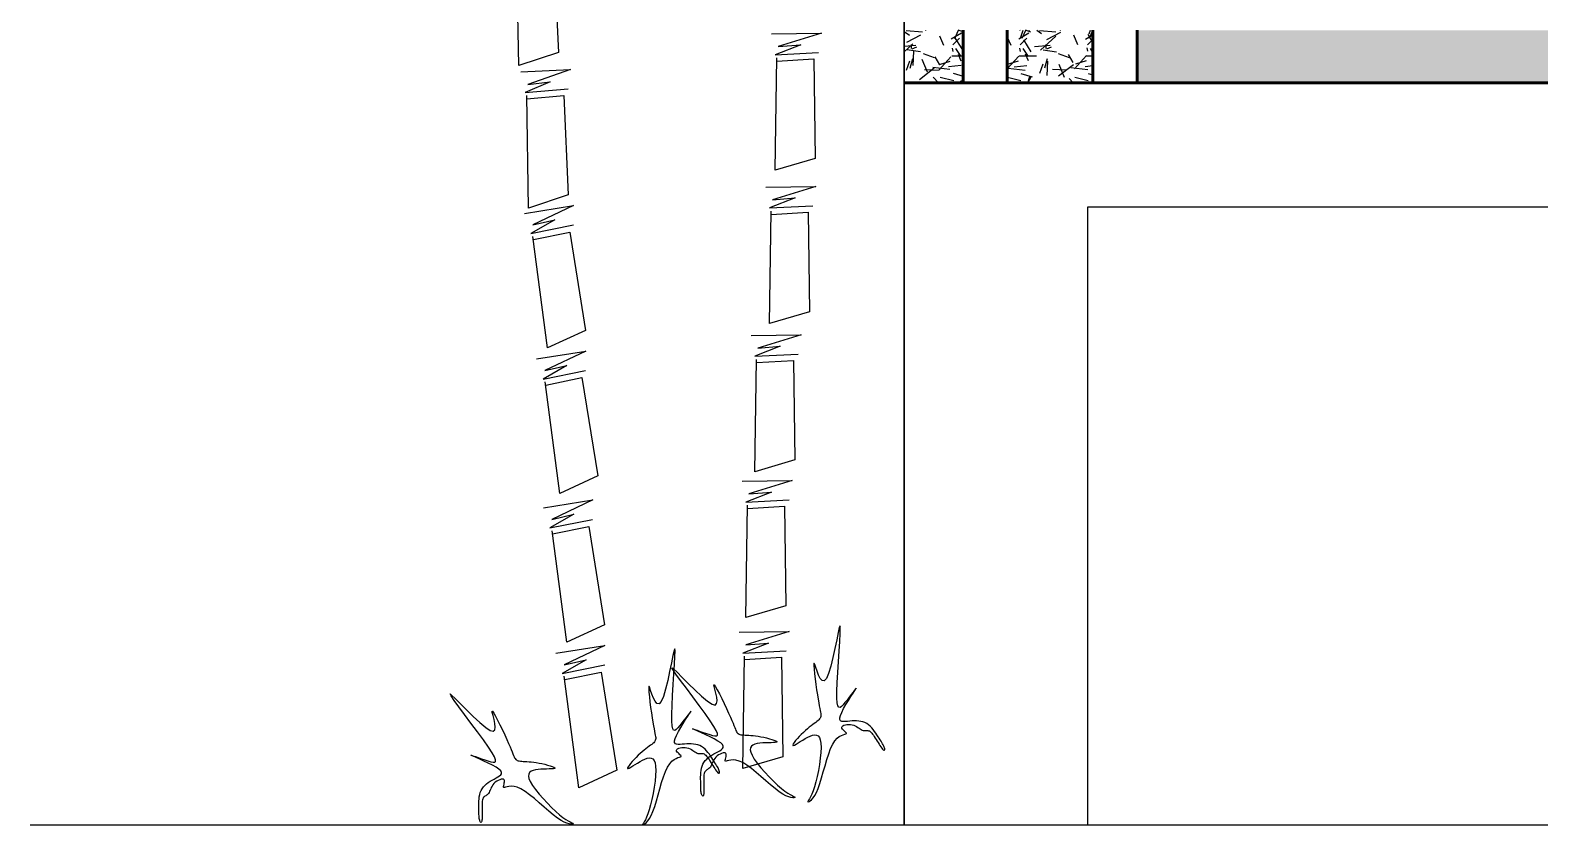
# Model space of a CAD drawing. Header units: millimetres. Extents: x -106 to 2534, y 21 to 2786.
# Drawn here: x 1303.69 to 1308.81, y 1348.06 to 1350.76 of the extents above; entities that cross this region are included whole.
import ezdxf

# ---------------------------------------------------------------- set-up
doc = ezdxf.new("R2010")
doc.units = ezdxf.units.MM
doc.layers.add('lin tierra', color=170, linetype='Continuous')
for name, color, linetype, lineweight in [('muro adela', 202, 'Continuous', 30), ('placa', 162, 'Continuous', 60), ('purt.fachad', 32, 'Continuous', 25)]:
    doc.layers.add(name, color=color, linetype=linetype, lineweight=lineweight)
pattern_1 = [(228.0128, (0.164592, 0.2286), (-1.82880155393, -2.05740252806), [0.03075489, -3.044745]), (184.9697, (0.144018, 0.20574), (2.743204437556, 0.228598386785), [0.05277645, -5.22486]), (132.5104, (0.09144, 0.201168), (2.28599833665, -2.51460245632), [0.03721338, -3.684123]), (267.2737, (0.002286, 0.144018), (0.228599007375, 4.5719985288), [0.04806045, -4.757976]), (292.8337, (0, 0.096012), (-1.143003244995, 2.743201559705), [0.04712706, -4.665582]), (357.2737, (0.018288, 0.052578), (-4.5719985288, 0.228599007375), [0.04806045, -4.757976]), (37.6942, (0.066294, 0.050292), (-2.97180187751, -2.28599796213), [0.06355746, -6.292179]), (72.2553, (0.116586, 0.089154), (1.600203200892, 5.029201458543), [0.0600048, -5.940477]), (121.4296, (0.134874, 0.146304), (-1.828800471174, 2.9717965044), [0.04822317, -4.774095]), (175.2364, (0.109728, 0.187452), (2.51459802477, -0.22859785464), [0.05505417, -2.697651]), (222.3974, (0.054864, 0.192024), (-2.743200082552, -2.514596728557), [0.07119702, -7.048512]), (138.8141, (0.2286, 0.141732), (-1.60019898068, 1.37159789014), [0.02430045, -2.405754]), (171.4692, (0.210312, 0.157734), (2.9717954636, -0.457201152004), [0.04623138, -4.576914]), (225, (0.1646, 0.1646), (-5e-17, -0.228599844), [0.03232881, -0.2909601]), (203.1986, (0.14859, 0.192024), (1.1430038543, 0.4572020047), [0.01740969, -1.723554]), (291.8014, (0.13259, 0.185166), (-0.2286001604, 0.6858004418), [0.02462094, -1.206432]), (30.9638, (0.141732, 0.162306), (0.6857992759, 0.4572003563), [0.0399888, -1.292967]), (161.5651, (0.17602, 0.18288), (0.4572002086, -0.22859966), [0.02891583, -0.693981]), (16.3895, (0, 0.185166), (2.28600126126, 0.6857985735), [0.04050792, -4.010292]), (70.3462, (0.038862, 0.196596), (-0.91439745198, -2.51459644397), [0.03398391, -3.364398]), (293.1986, (0.176022, 0.2286), (-0.4572020047, 1.1430038543), [0.0348192, -1.706148]), (343.6105, (0.189738, 0.196596), (-2.28600126126, 0.6857985735), [0.04050792, -4.010292]), (339.444, (0, 0.043434), (-1.1430014188, 0.45719944524), [0.03906315, -1.914093]), (294.7751, (0.036576, 0.029718), (-1.14299733633, 2.51459883235), [0.03273048, -3.240324]), (66.8014, (0.178308, 0), (0.4572020047, 1.1430038543), [0.0348192, -1.706148]), (17.354, (0.192024, 0.032004), (-2.97180016037, -0.9143986208), [0.03832047, -3.793716]), (69.444, (0.066294, 0), (-0.45719944524, -1.1430014188), [0.01953162, -1.933632]), (101.3099, (0.16459, 0), (-0.2285988717, 0.9143970715), [0.01165635, -1.15398]), (165.9638, (0.162306, 0.01143), (0.685800482, -0.2285996044), [0.04712706, -0.8954145]), (186.009, (0.116586, 0.02286), (2.285996629, 0.22859946617), [0.04367403, -4.323726]), (303.6901, (0.14173, 0.14173), (-0.2286000784, 0.457199559), [0.03296916, -0.7912602]), (353.1572, (0.16002, 0.1143), (3.8862016071, -0.45720204765), [0.05756013, -5.69844]), (60.9454, (0.21717, 0.107442), (-0.91439787292, -1.60019618498), [0.02353572, -2.330046]), (90, (0.2286, 0.12802), (-0.2286, 0.2286), [0.013716, -0.214884]), (120.2564, (0.112014, 0.029718), (0.91439806202, -1.60019919292), [0.03175803, -3.144051]), (48.0128, (0.096012, 0.05715), (1.82880155393, 2.05740252806), [0.06150987, -3.013992]), (0, (0.13716, 0.10287), (0.2286, 0.2286), [0.059436, -0.169164]), (325.3048, (0.196596, 0.10287), (-2.28599603919, 1.60020015214), [0.0361449, -3.578337]), (254.0546, (0.226314, 0.082296), (-0.22860058317, -0.9144021783), [0.03328461, -1.630953]), (207.646, (0.21717, 0.050292), (-4.34339847441, -2.286001437725), [0.05419305, -5.365125]), (175.4261, (0.169164, 0.025146), (-2.971800684427, 0.22859889401), [0.05733261, -5.675922]), (175.4261, (0.169164, 0.025146), (-2.971800684427, 0.22859889401), [0.05733261, -5.675922])]

# ---------------------------------------------------------------- blocks, each defined once
blk = doc.blocks.new('palmas')
h = blk.add_hatch()
h.set_pattern_fill('GRAVEL', color=256, scale=0.009, style=0)
h.set_pattern_definition(pattern_1)
h.paths.add_polyline_path([(1255.5861, 1361.4614), (1255.3861, 1361.4614), (1255.3861, 1361.2825), (1255.5861, 1361.2825)])
h = blk.add_hatch()
h.set_pattern_fill('GRAVEL', color=256, scale=0.009, style=0)
h.set_pattern_definition(pattern_1)
h.paths.add_polyline_path([(1256.0272, 1361.4614), (1255.7361, 1361.4614), (1255.7361, 1361.2825), (1256.0272, 1361.2825)])
at = {"color": 23}
for p, q in [((1254.0768, 1361.341), (1254.0705, 1361.7229)), ((1254.1961, 1361.7231), (1254.2114, 1361.3853)), ((1254.9357, 1361.4489), (1255.1049, 1361.4512)), ((1255.1049, 1361.4512), (1254.9582, 1361.4056)), ((1254.2114, 1361.3853), (1254.0768, 1361.341)), ((1255.0345, 1361.4121), (1254.9476, 1361.3782)), ((1254.9476, 1361.3782), (1255.0949, 1361.3856)), ((1254.9476, 1360.9854), (1254.9532, 1361.3673)), ((1254.9582, 1361.4056), (1255.0345, 1361.4121)), ((1254.0839, 1361.32), (1254.2529, 1361.3277)), ((1254.2529, 1361.3277), (1254.1077, 1361.2774)), ((1254.9534, 1361.3564), (1255.0788, 1361.3636)), ((1255.0788, 1361.3636), (1255.0835, 1361.0255)), ((1254.1838, 1361.2863), (1254.098, 1361.2497)), ((1254.1077, 1361.2774), (1254.1838, 1361.2863)), ((1254.098, 1361.2497), (1254.245, 1361.2618)), ((1254.1103, 1360.8572), (1254.104, 1361.2391)), ((1254.1045, 1361.2282), (1254.2296, 1361.2393)), ((1254.2296, 1361.2393), (1254.2449, 1360.9015)), ((1255.0835, 1361.0255), (1254.9476, 1360.9854)), ((1254.9163, 1360.9281), (1255.0855, 1360.9305)), ((1255.0855, 1360.9305), (1254.9388, 1360.8848)), ((1254.0958, 1360.8391), (1254.2628, 1360.8659)), ((1254.2449, 1360.9015), (1254.1103, 1360.8572)), ((1254.2628, 1360.8659), (1254.1242, 1360.7995)), ((1255.0151, 1360.8913), (1254.9282, 1360.8574)), ((1254.9282, 1360.8574), (1255.0755, 1360.8649)), ((1254.9388, 1360.8848), (1255.0151, 1360.8913)), ((1254.1988, 1360.817), (1254.1178, 1360.7708)), ((1254.1242, 1360.7995), (1254.1988, 1360.817)), ((1254.9282, 1360.4646), (1254.9338, 1360.8466)), ((1254.934, 1360.8356), (1255.0594, 1360.8428)), ((1255.0594, 1360.8428), (1255.0641, 1360.5047)), ((1254.1178, 1360.7708), (1254.2624, 1360.7995)), ((1254.1745, 1360.3822), (1254.1249, 1360.7609)), ((1254.1266, 1360.7502), (1254.2497, 1360.7754)), ((1254.2497, 1360.7754), (1254.3032, 1360.4415)), ((1255.0641, 1360.5047), (1254.9282, 1360.4646)), ((1254.3032, 1360.4415), (1254.1745, 1360.3822)), ((1254.8663, 1360.4244), (1255.0355, 1360.4267)), ((1255.0355, 1360.4267), (1254.8887, 1360.3811)), ((1254.1374, 1360.3445), (1254.3044, 1360.3713)), ((1254.3044, 1360.3713), (1254.1658, 1360.3049)), ((1254.9651, 1360.3876), (1254.8782, 1360.3536)), ((1254.8782, 1360.3536), (1255.0255, 1360.3611)), ((1254.8782, 1359.9609), (1254.8838, 1360.3428)), ((1254.8887, 1360.3811), (1254.9651, 1360.3876)), ((1254.2404, 1360.3224), (1254.1594, 1360.2762)), ((1254.1594, 1360.2762), (1254.304, 1360.3049)), ((1254.1658, 1360.3049), (1254.2404, 1360.3224)), ((1254.884, 1360.3319), (1255.0094, 1360.3391)), ((1255.0094, 1360.3391), (1255.0141, 1360.001)), ((1254.2161, 1359.8876), (1254.1665, 1360.2663)), ((1254.1682, 1360.2556), (1254.2913, 1360.2808)), ((1254.2913, 1360.2808), (1254.3448, 1359.9469)), ((1255.0141, 1360.001), (1254.8782, 1359.9609)), ((1254.3448, 1359.9469), (1254.2161, 1359.8876)), ((1254.8359, 1359.929), (1255.0051, 1359.9313)), ((1255.0051, 1359.9313), (1254.8584, 1359.8856)), ((1254.9347, 1359.8922), (1254.8478, 1359.8582)), ((1254.8584, 1359.8856), (1254.9347, 1359.8922)), ((1254.1607, 1359.8388), (1254.3278, 1359.8656)), ((1254.3278, 1359.8656), (1254.1892, 1359.7992)), ((1254.8478, 1359.8582), (1254.9951, 1359.8657)), ((1254.8478, 1359.4655), (1254.8535, 1359.8474)), ((1254.8536, 1359.8365), (1254.9791, 1359.8437)), ((1254.9791, 1359.8437), (1254.9837, 1359.5056)), ((1254.2638, 1359.8167), (1254.1827, 1359.7706)), ((1254.1827, 1359.7706), (1254.3274, 1359.7993)), ((1254.1892, 1359.7992), (1254.2638, 1359.8167)), ((1254.2395, 1359.3819), (1254.1898, 1359.7607)), ((1254.1915, 1359.7499), (1254.3146, 1359.7751)), ((1254.3146, 1359.7751), (1254.3682, 1359.4412)), ((1254.9837, 1359.5056), (1254.8478, 1359.4655)), ((1254.3682, 1359.4412), (1254.2395, 1359.3819)), ((1254.8259, 1359.4159), (1254.9951, 1359.4183)), ((1254.9951, 1359.4183), (1254.8483, 1359.3726)), ((1254.2023, 1359.3442), (1254.3694, 1359.371)), ((1254.3694, 1359.371), (1254.2308, 1359.3046)), ((1254.9246, 1359.3791), (1254.8378, 1359.3452)), ((1254.8483, 1359.3726), (1254.9246, 1359.3791)), ((1254.3053, 1359.3221), (1254.2243, 1359.2759)), ((1254.2308, 1359.3046), (1254.3053, 1359.3221)), ((1254.8378, 1359.3452), (1254.9851, 1359.3527)), ((1254.8378, 1358.9525), (1254.8434, 1359.3344)), ((1254.8435, 1359.3235), (1254.969, 1359.3306)), ((1254.969, 1359.3306), (1254.9737, 1358.9925)), ((1254.2243, 1359.2759), (1254.3689, 1359.3047)), ((1254.2811, 1358.8873), (1254.2314, 1359.266)), ((1254.2331, 1359.2553), (1254.3562, 1359.2805)), ((1254.3562, 1359.2805), (1254.4098, 1358.9466)), ((1254.9737, 1358.9925), (1254.8378, 1358.9525)), ((1254.4098, 1358.9466), (1254.2811, 1358.8873))]:
    blk.add_line(p, q, dxfattribs=at)
at = {"color": 102}
for points in [[(1255.168, 1359.4374), (1255.1656, 1359.4315), (1255.1617, 1359.4148), (1255.1566, 1359.3902), (1255.1506, 1359.361), (1255.1438, 1359.3301), (1255.1366, 1359.3006), (1255.1292, 1359.2757), (1255.1217, 1359.2584), (1255.1144, 1359.2509), (1255.1076, 1359.2519), (1255.1011, 1359.2591), (1255.0953, 1359.2703), (1255.0902, 1359.2833), (1255.0859, 1359.2959), (1255.0826, 1359.3058), (1255.0804, 1359.3109), (1255.0793, 1359.3095), (1255.0793, 1359.3022), (1255.0801, 1359.2902), (1255.0815, 1359.2748), (1255.0835, 1359.2571), (1255.0859, 1359.2384), (1255.0884, 1359.2199), (1255.091, 1359.2029), (1255.0934, 1359.1882), (1255.0956, 1359.1758), (1255.0975, 1359.1656), (1255.0993, 1359.1571), (1255.1007, 1359.1502), (1255.1019, 1359.1446), (1255.1027, 1359.1399), (1255.1031, 1359.1359), (1255.1031, 1359.1324), (1255.1027, 1359.1293), (1255.1018, 1359.1264), (1255.1005, 1359.1238), (1255.0986, 1359.1211), (1255.0962, 1359.1185), (1255.0932, 1359.1158), (1255.0896, 1359.1128), (1255.0854, 1359.1096), (1255.0807, 1359.1061), (1255.0754, 1359.1022), (1255.0696, 1359.0979), (1255.0635, 1359.0931), (1255.0571, 1359.0879), (1255.0504, 1359.082), (1255.0434, 1359.0756), (1255.0364, 1359.0687), (1255.0295, 1359.0614), (1255.023, 1359.0542), (1255.0173, 1359.0474), (1255.0125, 1359.0412), (1255.0091, 1359.0362), (1255.0072, 1359.0325), (1255.0072, 1359.0306), (1255.0093, 1359.0306), (1255.0132, 1359.0324), (1255.0187, 1359.0355), (1255.0254, 1359.0396), (1255.033, 1359.0443), (1255.0413, 1359.0494), (1255.0498, 1359.0544), (1255.0583, 1359.059), (1255.0665, 1359.0629), (1255.0743, 1359.0656), (1255.0814, 1359.0669), (1255.0878, 1359.0663), (1255.0933, 1359.0636), (1255.0978, 1359.0584), (1255.101, 1359.0503), (1255.103, 1359.039), (1255.1035, 1359.0243), (1255.1027, 1359.0068), (1255.1008, 1358.9874), (1255.098, 1358.9669), (1255.0944, 1358.9461), (1255.0903, 1358.9259), (1255.0859, 1358.907), (1255.0812, 1358.8903), (1255.0766, 1358.8764), (1255.0721, 1358.8653), (1255.0679, 1358.8565), (1255.0643, 1358.85), (1255.0614, 1358.8452), (1255.0594, 1358.8421), (1255.0584, 1358.8403), (1255.0586, 1358.8394), (1255.0601, 1358.8394), (1255.0628, 1358.8404), (1255.0666, 1358.8428), (1255.0711, 1358.8467), (1255.0763, 1358.8527), (1255.0819, 1358.8609), (1255.0878, 1358.8716), (1255.0937, 1358.8853), (1255.0996, 1358.9019), (1255.1054, 1358.9208), (1255.1112, 1358.9412), (1255.1171, 1358.9623), (1255.1232, 1358.9831), (1255.1295, 1359.0028), (1255.1361, 1359.0205), (1255.1432, 1359.0355), (1255.1506, 1359.0471), (1255.1582, 1359.0556), (1255.1656, 1359.0615), (1255.1726, 1359.0653), (1255.1788, 1359.0677), (1255.1838, 1359.0691), (1255.1875, 1359.0701), (1255.1895, 1359.0712), (1255.1895, 1359.0729), (1255.188, 1359.0751), (1255.1855, 1359.0777), (1255.1823, 1359.0806), (1255.1791, 1359.0837), (1255.1763, 1359.0869), (1255.1743, 1359.09), (1255.1737, 1359.0929), (1255.1747, 1359.0956), (1255.1774, 1359.0979), (1255.1812, 1359.0998), (1255.1861, 1359.1013), (1255.1916, 1359.1023), (1255.1975, 1359.1027), (1255.2036, 1359.1024), (1255.2094, 1359.1015), (1255.2148, 1359.0999), (1255.2198, 1359.0977), (1255.2244, 1359.0952), (1255.2287, 1359.0924), (1255.2327, 1359.0897), (1255.2364, 1359.0871), (1255.24, 1359.0849), (1255.2434, 1359.0832), (1255.2467, 1359.0822), (1255.2499, 1359.0818), (1255.253, 1359.0817), (1255.2561, 1359.0818), (1255.259, 1359.0819), (1255.262, 1359.0817), (1255.2648, 1359.0813), (1255.2676, 1359.0802), (1255.2704, 1359.0785), (1255.2731, 1359.0761), (1255.2759, 1359.0731), (1255.2787, 1359.0695), (1255.2815, 1359.0655), (1255.2844, 1359.0611), (1255.2874, 1359.0563), (1255.2905, 1359.0513), (1255.2938, 1359.046), (1255.2971, 1359.0408), (1255.3004, 1359.0356), (1255.3037, 1359.0306), (1255.3068, 1359.0261), (1255.3097, 1359.0222), (1255.3123, 1359.0189), (1255.3146, 1359.0165), (1255.3165, 1359.0151), (1255.318, 1359.0146), (1255.319, 1359.015), (1255.3196, 1359.0161), (1255.3199, 1359.0178), (1255.3197, 1359.02), (1255.3191, 1359.0227), (1255.318, 1359.0258), (1255.3166, 1359.0291), (1255.3148, 1359.0327), (1255.3126, 1359.0366), (1255.3101, 1359.0408), (1255.3073, 1359.0453), (1255.3042, 1359.0502), (1255.3009, 1359.0554), (1255.2973, 1359.0609), (1255.2935, 1359.0668), (1255.2896, 1359.0729), (1255.2853, 1359.079), (1255.2808, 1359.085), (1255.2759, 1359.0908), (1255.2707, 1359.0962), (1255.2652, 1359.1011), (1255.2592, 1359.1052), (1255.2528, 1359.1085), (1255.246, 1359.111), (1255.239, 1359.1127), (1255.2317, 1359.1139), (1255.2241, 1359.1145), (1255.2165, 1359.1146), (1255.2088, 1359.1143), (1255.201, 1359.1137), (1255.1934, 1359.113), (1255.1861, 1359.1123), (1255.1795, 1359.1122), (1255.174, 1359.113), (1255.1699, 1359.1151), (1255.1675, 1359.1188), (1255.1671, 1359.1245), (1255.1691, 1359.1327), (1255.1737, 1359.1435), (1255.1802, 1359.1562), (1255.1881, 1359.1699), (1255.1965, 1359.1838), (1255.2048, 1359.197), (1255.2123, 1359.2086), (1255.2183, 1359.2177), (1255.222, 1359.2235), (1255.2229, 1359.2253), (1255.2213, 1359.2236), (1255.2177, 1359.219), (1255.2125, 1359.2123), (1255.2061, 1359.2039), (1255.1991, 1359.1948), (1255.1919, 1359.1855), (1255.1848, 1359.1766), (1255.1784, 1359.169), (1255.1728, 1359.1633), (1255.168, 1359.1604), (1255.164, 1359.161), (1255.1609, 1359.166), (1255.1588, 1359.1761), (1255.1576, 1359.1922), (1255.1576, 1359.2149), (1255.1586, 1359.2446), (1255.1604, 1359.2791), (1255.1627, 1359.3158), (1255.165, 1359.3519), (1255.167, 1359.3848), (1255.1684, 1359.4118), (1255.1689, 1359.4302)], [(1254.6068, 1359.3593), (1254.6043, 1359.3535), (1254.6004, 1359.3367), (1254.5954, 1359.3122), (1254.5893, 1359.2829), (1254.5826, 1359.2521), (1254.5754, 1359.2226), (1254.5679, 1359.1977), (1254.5605, 1359.1804), (1254.5532, 1359.1729), (1254.5463, 1359.1738), (1254.5399, 1359.181), (1254.5341, 1359.1922), (1254.529, 1359.2053), (1254.5247, 1359.2179), (1254.5214, 1359.2278), (1254.5192, 1359.2329), (1254.5181, 1359.2314), (1254.518, 1359.2241), (1254.5188, 1359.2121), (1254.5203, 1359.1967), (1254.5223, 1359.1791), (1254.5247, 1359.1604), (1254.5272, 1359.1419), (1254.5297, 1359.1248), (1254.5321, 1359.1102), (1254.5343, 1359.0978), (1254.5363, 1359.0876), (1254.538, 1359.0791), (1254.5395, 1359.0722), (1254.5406, 1359.0665), (1254.5414, 1359.0618), (1254.5419, 1359.0579), (1254.5419, 1359.0544), (1254.5415, 1359.0513), (1254.5406, 1359.0484), (1254.5393, 1359.0457), (1254.5374, 1359.0431), (1254.535, 1359.0405), (1254.532, 1359.0377), (1254.5284, 1359.0348), (1254.5242, 1359.0316), (1254.5194, 1359.0281), (1254.5141, 1359.0242), (1254.5084, 1359.0199), (1254.5023, 1359.0151), (1254.4958, 1359.0098), (1254.4891, 1359.004), (1254.4822, 1358.9976), (1254.4752, 1358.9906), (1254.4683, 1358.9834), (1254.4618, 1358.9762), (1254.456, 1358.9693), (1254.4513, 1358.9632), (1254.4478, 1358.9582), (1254.446, 1358.9545), (1254.446, 1358.9526), (1254.4481, 1358.9526), (1254.452, 1358.9543), (1254.4575, 1358.9574), (1254.4642, 1358.9615), (1254.4718, 1358.9663), (1254.48, 1358.9714), (1254.4886, 1358.9764), (1254.4971, 1358.981), (1254.5053, 1358.9848), (1254.5131, 1358.9876), (1254.5202, 1358.9889), (1254.5266, 1358.9883), (1254.5321, 1358.9856), (1254.5365, 1358.9804), (1254.5398, 1358.9723), (1254.5417, 1358.9609), (1254.5422, 1358.9462), (1254.5415, 1358.9288), (1254.5396, 1358.9094), (1254.5368, 1358.8889), (1254.5332, 1358.8681), (1254.5291, 1358.8479), (1254.5246, 1358.829), (1254.52, 1358.8123), (1254.5153, 1358.7984), (1254.5108, 1358.7872), (1254.5067, 1358.7785), (1254.5031, 1358.7719), (1254.5002, 1358.7672), (1254.4981, 1358.7641), (1254.4971, 1358.7622), (1254.4973, 1358.7614), (1254.4989, 1358.7614), (1254.5016, 1358.7624), (1254.5053, 1358.7647), (1254.5099, 1358.7687), (1254.5151, 1358.7746), (1254.5207, 1358.7828), (1254.5266, 1358.7936), (1254.5325, 1358.8072), (1254.5384, 1358.8238), (1254.5441, 1358.8428), (1254.55, 1358.8632), (1254.5559, 1358.8842), (1254.5619, 1358.905), (1254.5683, 1358.9247), (1254.5749, 1358.9425), (1254.5819, 1358.9575), (1254.5894, 1358.9691), (1254.5969, 1358.9775), (1254.6044, 1358.9834), (1254.6113, 1358.9873), (1254.6175, 1358.9897), (1254.6226, 1358.9911), (1254.6263, 1358.9921), (1254.6282, 1358.9932), (1254.6283, 1358.9949), (1254.6268, 1358.9971), (1254.6243, 1358.9997), (1254.6211, 1359.0026), (1254.6179, 1359.0057), (1254.615, 1359.0088), (1254.613, 1359.0119), (1254.6124, 1359.0149), (1254.6135, 1359.0176), (1254.6161, 1359.0199), (1254.62, 1359.0218), (1254.6249, 1359.0233), (1254.6304, 1359.0242), (1254.6363, 1359.0246), (1254.6423, 1359.0244), (1254.6482, 1359.0235), (1254.6536, 1359.0219), (1254.6586, 1359.0197), (1254.6632, 1359.0171), (1254.6675, 1359.0144), (1254.6715, 1359.0117), (1254.6752, 1359.0091), (1254.6788, 1359.0069), (1254.6822, 1359.0052), (1254.6855, 1359.0042), (1254.6887, 1359.0038), (1254.6918, 1359.0037), (1254.6948, 1359.0037), (1254.6978, 1359.0038), (1254.7007, 1359.0037), (1254.7036, 1359.0032), (1254.7064, 1359.0022), (1254.7091, 1359.0004), (1254.7119, 1358.998), (1254.7146, 1358.995), (1254.7174, 1358.9915), (1254.7203, 1358.9875), (1254.7232, 1358.983), (1254.7262, 1358.9783), (1254.7293, 1358.9732), (1254.7325, 1358.968), (1254.7359, 1358.9627), (1254.7392, 1358.9575), (1254.7424, 1358.9526), (1254.7455, 1358.9481), (1254.7485, 1358.9441), (1254.7511, 1358.9409), (1254.7534, 1358.9385), (1254.7553, 1358.9371), (1254.7567, 1358.9366), (1254.7578, 1358.9369), (1254.7584, 1358.938), (1254.7586, 1358.9397), (1254.7584, 1358.942), (1254.7578, 1358.9447), (1254.7568, 1358.9478), (1254.7554, 1358.9511), (1254.7536, 1358.9547), (1254.7514, 1358.9586), (1254.7489, 1358.9628), (1254.7461, 1358.9673), (1254.743, 1358.9722), (1254.7397, 1358.9773), (1254.7361, 1358.9829), (1254.7323, 1358.9887), (1254.7283, 1358.9948), (1254.7241, 1359.001), (1254.7195, 1359.007), (1254.7147, 1359.0128), (1254.7095, 1359.0182), (1254.7039, 1359.023), (1254.698, 1359.0271), (1254.6916, 1359.0304), (1254.6848, 1359.0329), (1254.6777, 1359.0347), (1254.6704, 1359.0359), (1254.6629, 1359.0365), (1254.6553, 1359.0366), (1254.6475, 1359.0363), (1254.6398, 1359.0357), (1254.6321, 1359.0349), (1254.6249, 1359.0343), (1254.6183, 1359.0342), (1254.6128, 1359.035), (1254.6087, 1359.037), (1254.6062, 1359.0407), (1254.6059, 1359.0465), (1254.6079, 1359.0547), (1254.6124, 1359.0654), (1254.619, 1359.0781), (1254.6269, 1359.0919), (1254.6353, 1359.1058), (1254.6436, 1359.119), (1254.6511, 1359.1306), (1254.657, 1359.1397), (1254.6607, 1359.1455), (1254.6617, 1359.1473), (1254.6601, 1359.1456), (1254.6565, 1359.141), (1254.6513, 1359.1342), (1254.6449, 1359.1259), (1254.6379, 1359.1168), (1254.6306, 1359.1074), (1254.6236, 1359.0986), (1254.6172, 1359.091), (1254.6116, 1359.0853), (1254.6067, 1359.0824), (1254.6027, 1359.083), (1254.5996, 1359.088), (1254.5975, 1359.0981), (1254.5964, 1359.1141), (1254.5964, 1359.1369), (1254.5974, 1359.1666), (1254.5992, 1359.2011), (1254.6014, 1359.2378), (1254.6037, 1359.2739), (1254.6058, 1359.3068), (1254.6072, 1359.3338), (1254.6076, 1359.3522)], [(1254.5967, 1359.2952), (1254.602, 1359.2917), (1254.6144, 1359.2798), (1254.6321, 1359.262), (1254.6531, 1359.2408), (1254.6757, 1359.2187), (1254.6979, 1359.198), (1254.7177, 1359.1812), (1254.7335, 1359.1708), (1254.7436, 1359.1685), (1254.7489, 1359.1731), (1254.7503, 1359.1826), (1254.749, 1359.1952), (1254.7462, 1359.2089), (1254.7429, 1359.2218), (1254.7402, 1359.2319), (1254.7393, 1359.2374), (1254.741, 1359.2368), (1254.745, 1359.2307), (1254.7509, 1359.2202), (1254.7581, 1359.2065), (1254.7661, 1359.1906), (1254.7744, 1359.1737), (1254.7824, 1359.1569), (1254.7896, 1359.1412), (1254.7956, 1359.1276), (1254.8005, 1359.1161), (1254.8045, 1359.1064), (1254.8077, 1359.0984), (1254.8103, 1359.0918), (1254.8124, 1359.0864), (1254.8143, 1359.0821), (1254.8161, 1359.0785), (1254.818, 1359.0756), (1254.82, 1359.0732), (1254.8223, 1359.0713), (1254.8249, 1359.0698), (1254.8279, 1359.0686), (1254.8314, 1359.0677), (1254.8354, 1359.0671), (1254.84, 1359.0666), (1254.8453, 1359.0662), (1254.8512, 1359.0659), (1254.8578, 1359.0655), (1254.8649, 1359.065), (1254.8726, 1359.0644), (1254.8809, 1359.0635), (1254.8897, 1359.0623), (1254.899, 1359.0607), (1254.9087, 1359.0588), (1254.9185, 1359.0565), (1254.9279, 1359.054), (1254.9364, 1359.0514), (1254.9437, 1359.0489), (1254.9494, 1359.0466), (1254.953, 1359.0445), (1254.954, 1359.0429), (1254.9522, 1359.0418), (1254.948, 1359.0411), (1254.9417, 1359.0407), (1254.9339, 1359.0405), (1254.9249, 1359.0403), (1254.9152, 1359.04), (1254.9053, 1359.0395), (1254.8957, 1359.0387), (1254.8867, 1359.0374), (1254.8787, 1359.0355), (1254.872, 1359.0326), (1254.867, 1359.0287), (1254.8639, 1359.0234), (1254.863, 1359.0166), (1254.8647, 1359.008), (1254.8693, 1358.9975), (1254.8769, 1358.9849), (1254.8871, 1358.9707), (1254.8993, 1358.9555), (1254.9129, 1358.9399), (1254.9273, 1358.9245), (1254.9418, 1358.9098), (1254.9559, 1358.8964), (1254.9689, 1358.885), (1254.9804, 1358.8759), (1254.9903, 1358.869), (1254.9985, 1358.864), (1255.0051, 1358.8605), (1255.0101, 1358.8581), (1255.0136, 1358.8566), (1255.0154, 1358.8556), (1255.0157, 1358.8548), (1255.0144, 1358.8539), (1255.0116, 1358.8533), (1255.0072, 1358.8532), (1255.0012, 1358.8541), (1254.9936, 1358.8562), (1254.9844, 1358.86), (1254.9736, 1358.8657), (1254.9612, 1358.8739), (1254.9472, 1358.8846), (1254.932, 1358.8973), (1254.9159, 1358.9112), (1254.8995, 1358.9255), (1254.883, 1358.9396), (1254.8669, 1358.9527), (1254.8516, 1358.9639), (1254.8376, 1358.9726), (1254.825, 1358.9782), (1254.814, 1358.9811), (1254.8046, 1358.982), (1254.7966, 1358.9814), (1254.7901, 1358.98), (1254.7851, 1358.9784), (1254.7815, 1358.9772), (1254.7792, 1358.9771), (1254.7783, 1358.9784), (1254.7783, 1358.9811), (1254.779, 1358.9847), (1254.7801, 1358.9888), (1254.7811, 1358.9932), (1254.7817, 1358.9974), (1254.7817, 1359.0011), (1254.7806, 1359.0039), (1254.7782, 1359.0056), (1254.7748, 1359.0061), (1254.7705, 1359.0055), (1254.7656, 1359.0041), (1254.7604, 1359.0019), (1254.7553, 1358.999), (1254.7504, 1358.9955), (1254.746, 1358.9915), (1254.7423, 1358.9872), (1254.7393, 1358.9826), (1254.7369, 1358.978), (1254.7348, 1358.9734), (1254.733, 1358.9689), (1254.7312, 1358.9647), (1254.7295, 1358.9609), (1254.7275, 1358.9576), (1254.7253, 1358.955), (1254.7229, 1358.9528), (1254.7203, 1358.9511), (1254.7177, 1358.9495), (1254.7152, 1358.9479), (1254.7128, 1358.9462), (1254.7107, 1358.9442), (1254.7089, 1358.9418), (1254.7076, 1358.9389), (1254.7066, 1358.9353), (1254.7059, 1358.9313), (1254.7056, 1358.9268), (1254.7054, 1358.9219), (1254.7054, 1358.9166), (1254.7055, 1358.911), (1254.7056, 1358.9051), (1254.7058, 1358.8989), (1254.7059, 1358.8927), (1254.7059, 1358.8865), (1254.7059, 1358.8806), (1254.7058, 1358.8751), (1254.7055, 1358.8702), (1254.7051, 1358.866), (1254.7045, 1358.8628), (1254.7037, 1358.8606), (1254.7027, 1358.8594), (1254.7017, 1358.8591), (1254.7005, 1358.8596), (1254.6994, 1358.861), (1254.6983, 1358.863), (1254.6974, 1358.8656), (1254.6965, 1358.8687), (1254.6959, 1358.8722), (1254.6954, 1358.8763), (1254.6951, 1358.8807), (1254.6949, 1358.8856), (1254.6948, 1358.8909), (1254.6947, 1358.8966), (1254.6947, 1358.9028), (1254.6947, 1358.9094), (1254.6946, 1358.9164), (1254.6946, 1358.9236), (1254.6948, 1358.9311), (1254.6953, 1358.9387), (1254.6962, 1358.9462), (1254.6976, 1358.9535), (1254.6996, 1358.9606), (1254.7023, 1358.9673), (1254.7059, 1358.9736), (1254.7101, 1358.9794), (1254.7151, 1358.9847), (1254.7206, 1358.9897), (1254.7265, 1358.9943), (1254.7329, 1358.9986), (1254.7395, 1359.0026), (1254.7463, 1359.0063), (1254.7531, 1359.0099), (1254.7596, 1359.0133), (1254.7651, 1359.0168), (1254.7693, 1359.0205), (1254.7716, 1359.0245), (1254.7716, 1359.0289), (1254.7688, 1359.0339), (1254.7626, 1359.0397), (1254.7529, 1359.0462), (1254.7405, 1359.0532), (1254.7264, 1359.0604), (1254.7117, 1359.0674), (1254.6975, 1359.0739), (1254.6849, 1359.0795), (1254.6749, 1359.0839), (1254.6687, 1359.0867), (1254.6669, 1359.0877), (1254.6691, 1359.0872), (1254.6747, 1359.0853), (1254.6828, 1359.0825), (1254.6926, 1359.079), (1254.7035, 1359.0752), (1254.7147, 1359.0714), (1254.7254, 1359.0678), (1254.7349, 1359.0649), (1254.7428, 1359.0633), (1254.7484, 1359.0635), (1254.7514, 1359.0662), (1254.7513, 1359.0721), (1254.7475, 1359.0817), (1254.7396, 1359.0957), (1254.7272, 1359.1148), (1254.7101, 1359.1391), (1254.6897, 1359.167), (1254.6677, 1359.1964), (1254.646, 1359.2254), (1254.6263, 1359.2518), (1254.6104, 1359.2736), (1254.5999, 1359.2888)], [(1253.8434, 1359.2059), (1253.8486, 1359.2023), (1253.8611, 1359.1904), (1253.8787, 1359.1727), (1253.8998, 1359.1515), (1253.9223, 1359.1293), (1253.9445, 1359.1086), (1253.9644, 1359.0919), (1253.9801, 1359.0815), (1253.9903, 1359.0792), (1253.9955, 1359.0837), (1253.997, 1359.0933), (1253.9957, 1359.1058), (1253.9928, 1359.1195), (1253.9895, 1359.1324), (1253.9868, 1359.1425), (1253.9859, 1359.148), (1253.9876, 1359.1474), (1253.9917, 1359.1413), (1253.9976, 1359.1308), (1254.0048, 1359.1171), (1254.0128, 1359.1013), (1254.021, 1359.0843), (1254.029, 1359.0675), (1254.0363, 1359.0518), (1254.0423, 1359.0382), (1254.0472, 1359.0267), (1254.0512, 1359.017), (1254.0543, 1359.009), (1254.0569, 1359.0024), (1254.059, 1358.997), (1254.0609, 1358.9927), (1254.0627, 1358.9892), (1254.0646, 1358.9862), (1254.0667, 1358.9838), (1254.069, 1358.9819), (1254.0716, 1358.9804), (1254.0746, 1358.9792), (1254.0781, 1358.9784), (1254.0821, 1358.9777), (1254.0867, 1358.9772), (1254.0919, 1358.9768), (1254.0979, 1358.9765), (1254.1044, 1358.9761), (1254.1116, 1358.9757), (1254.1193, 1358.975), (1254.1276, 1358.9741), (1254.1364, 1358.9729), (1254.1457, 1358.9714), (1254.1554, 1358.9694), (1254.1651, 1358.9671), (1254.1745, 1358.9646), (1254.1831, 1358.9621), (1254.1904, 1358.9595), (1254.196, 1358.9572), (1254.1996, 1358.9551), (1254.2007, 1358.9535), (1254.1989, 1358.9524), (1254.1947, 1358.9517), (1254.1884, 1358.9513), (1254.1805, 1358.9511), (1254.1715, 1358.9509), (1254.1619, 1358.9506), (1254.152, 1358.9502), (1254.1423, 1358.9493), (1254.1333, 1358.9481), (1254.1254, 1358.9461), (1254.1187, 1358.9432), (1254.1136, 1358.9393), (1254.1105, 1358.934), (1254.1097, 1358.9272), (1254.1114, 1358.9186), (1254.116, 1358.9081), (1254.1236, 1358.8955), (1254.1338, 1358.8813), (1254.146, 1358.8661), (1254.1596, 1358.8505), (1254.1739, 1358.8351), (1254.1884, 1358.8204), (1254.2025, 1358.807), (1254.2156, 1358.7956), (1254.227, 1358.7865), (1254.2369, 1358.7797), (1254.2451, 1358.7746), (1254.2518, 1358.7711), (1254.2568, 1358.7687), (1254.2602, 1358.7672), (1254.2621, 1358.7662), (1254.2624, 1358.7654), (1254.2611, 1358.7646), (1254.2583, 1358.7639), (1254.2538, 1358.7638), (1254.2478, 1358.7647), (1254.2403, 1358.7668), (1254.2311, 1358.7706), (1254.2203, 1358.7764), (1254.2078, 1358.7845), (1254.1938, 1358.7952), (1254.1786, 1358.8079), (1254.1626, 1358.8218), (1254.1461, 1358.8362), (1254.1297, 1358.8503), (1254.1136, 1358.8633), (1254.0983, 1358.8745), (1254.0842, 1358.8832), (1254.0716, 1358.8888), (1254.0607, 1358.8918), (1254.0512, 1358.8926), (1254.0433, 1358.8921), (1254.0368, 1358.8907), (1254.0318, 1358.8891), (1254.0281, 1358.8879), (1254.0259, 1358.8877), (1254.0249, 1358.8891), (1254.025, 1358.8917), (1254.0257, 1358.8953), (1254.0267, 1358.8995), (1254.0277, 1358.9038), (1254.0284, 1358.908), (1254.0283, 1358.9117), (1254.0273, 1358.9145), (1254.0249, 1358.9162), (1254.0214, 1358.9167), (1254.0171, 1358.9162), (1254.0123, 1358.9148), (1254.0071, 1358.9125), (1254.0019, 1358.9096), (1253.997, 1358.9061), (1253.9926, 1358.9022), (1253.989, 1358.8978), (1253.986, 1358.8933), (1253.9835, 1358.8886), (1253.9815, 1358.884), (1253.9796, 1358.8795), (1253.9779, 1358.8753), (1253.9761, 1358.8715), (1253.9742, 1358.8683), (1253.972, 1358.8656), (1253.9695, 1358.8635), (1253.967, 1358.8617), (1253.9644, 1358.8601), (1253.9619, 1358.8585), (1253.9595, 1358.8568), (1253.9574, 1358.8549), (1253.9556, 1358.8525), (1253.9542, 1358.8495), (1253.9532, 1358.846), (1253.9526, 1358.8419), (1253.9522, 1358.8375), (1253.952, 1358.8325), (1253.952, 1358.8272), (1253.9521, 1358.8216), (1253.9523, 1358.8157), (1253.9524, 1358.8095), (1253.9525, 1358.8033), (1253.9526, 1358.7972), (1253.9526, 1358.7912), (1253.9524, 1358.7858), (1253.9522, 1358.7808), (1253.9518, 1358.7767), (1253.9511, 1358.7734), (1253.9503, 1358.7712), (1253.9494, 1358.77), (1253.9483, 1358.7697), (1253.9472, 1358.7703), (1253.9461, 1358.7716), (1253.945, 1358.7736), (1253.944, 1358.7762), (1253.9432, 1358.7793), (1253.9426, 1358.7829), (1253.9421, 1358.7869), (1253.9418, 1358.7914), (1253.9416, 1358.7962), (1253.9415, 1358.8015), (1253.9414, 1358.8073), (1253.9414, 1358.8134), (1253.9413, 1358.82), (1253.9413, 1358.827), (1253.9413, 1358.8343), (1253.9415, 1358.8418), (1253.9419, 1358.8493), (1253.9428, 1358.8568), (1253.9442, 1358.8642), (1253.9462, 1358.8712), (1253.949, 1358.878), (1253.9525, 1358.8842), (1253.9568, 1358.89), (1253.9617, 1358.8954), (1253.9672, 1358.9003), (1253.9732, 1358.9049), (1253.9795, 1358.9092), (1253.9861, 1358.9132), (1253.9929, 1358.917), (1253.9998, 1358.9205), (1254.0062, 1358.924), (1254.0118, 1358.9275), (1254.016, 1358.9311), (1254.0183, 1358.9351), (1254.0183, 1358.9396), (1254.0154, 1358.9446), (1254.0093, 1358.9503), (1253.9996, 1358.9568), (1253.9871, 1358.9639), (1253.973, 1358.9711), (1253.9584, 1358.9781), (1253.9442, 1358.9845), (1253.9316, 1358.9902), (1253.9216, 1358.9945), (1253.9153, 1358.9974), (1253.9135, 1358.9984), (1253.9158, 1358.9978), (1253.9213, 1358.996), (1253.9294, 1358.9931), (1253.9393, 1358.9897), (1253.9502, 1358.9858), (1253.9614, 1358.982), (1253.9721, 1358.9785), (1253.9816, 1358.9756), (1253.9894, 1358.9739), (1253.9951, 1358.9741), (1253.9981, 1358.9768), (1253.9979, 1358.9827), (1253.9942, 1358.9923), (1253.9863, 1359.0064), (1253.9739, 1359.0254), (1253.9568, 1359.0497), (1253.9363, 1359.0776), (1253.9144, 1359.1071), (1253.8927, 1359.136), (1253.873, 1359.1624), (1253.857, 1359.1843), (1253.8466, 1359.1994)]]:
    blk.add_lwpolyline(points, close=True, dxfattribs=at)
at = {"layer": 'placa'}
for p, q in [((1255.5861, 1361.2825), (1255.5861, 1361.4614)), ((1255.7361, 1361.2825), (1255.7361, 1361.4614)), ((1256.0272, 1361.2825), (1256.0272, 1361.4614)), ((1256.1772, 1361.2825), (1256.1772, 1361.4614))]:
    blk.add_line(p, q, dxfattribs=at)

msp = doc.modelspace()

# ---------------------------------------------------------------- hatches: boundary and pattern name
h = msp.add_hatch()
h.set_pattern_fill('GRAVEL', color=256, scale=0.025, style=0)
h.set_pattern_definition([(228.0128, (35.018797, 0.08968), (-5.0800043165, -5.7150070224), [0.08543025, -8.457625]), (184.9697, (34.961647, 0.02618), (7.62001232654, 0.63499551885), [0.14660125, -14.5135]), (132.5104, (34.815597, 0.01348), (6.3499953796, -6.9850068231), [0.1033705, -10.233675]), (267.2737, (34.567947, -0.14527), (0.6349972427, 12.69999591334), [0.13350125, -13.2166]), (292.8337, (34.561597, -0.27862), (-3.1750090139, 7.6200043325), [0.1309085, -12.95995]), (357.2737, (34.612397, -0.39927), (-12.69999591334, 0.6349972427), [0.13350125, -13.2166]), (37.6942, (34.745747, -0.40562), (-8.2550052153, -6.34999433925), [0.1765485, -17.478275]), (72.2553, (34.885447, -0.29767), (4.44500889137, 13.9700040515), [0.16668, -16.501325]), (121.4296, (34.936247, -0.13892), (-5.0800013088, 8.25499029), [0.13395325, -13.261375]), (175.2364, (34.866397, -0.02462), (6.9849945133, -0.6349940407), [0.15292825, -7.493475]), (222.3974, (34.713997, -0.01192), (-7.6200002293, -6.98499091266), [0.1977695, -19.5792]), (138.8141, (35.196597, -0.15162), (-4.4449971686, 3.8099941393), [0.06750125, -6.68265]), (171.4692, (35.145797, -0.10717), (8.2549873989, -1.2700032), [0.1284205, -12.71365]), (225, (35.0188, -0.0881), (-1e-16, -0.63499957), [0.08980225, -0.8082225]), (203.1986, (34.97435, -0.01192), (3.1750107064, 1.2700055686), [0.04836025, -4.78765]), (291.8014, (34.9299, -0.03097), (-0.6350004455, 1.905001227), [0.0683915, -3.3512]), (30.9638, (34.9553, -0.09447), (1.904997989, 1.2700009897), [0.11108, -3.591575]), (161.5651, (35.05055, -0.03732), (1.27000058, -0.634999056), [0.08032175, -1.927725]), (16.3895, (34.561597, -0.03097), (6.3500035035, 1.9049960375), [0.112522, -11.1397]), (70.3462, (34.669547, 0.00078), (-2.5399929222, -6.9849901221), [0.09439975, -9.34555]), (293.1986, (35.05055, 0.08968), (-1.2700055686, 3.1750107064), [0.09672, -4.7393]), (343.6105, (35.088647, 0.00078), (-6.3500035035, 1.9049960375), [0.112522, -11.1397]), (339.444, (34.5616, -0.42467), (-3.175003941, 1.269998459), [0.10850875, -5.316925]), (294.7751, (34.663197, -0.46277), (-3.1749926009, 6.9849967565), [0.090918, -9.0009]), (66.8014, (35.0569, -0.54532), (1.2700055686, 3.1750107064), [0.09672, -4.7393]), (17.354, (35.094997, -0.45642), (-8.2550004455, -2.5399961689), [0.10644575, -10.5381]), (69.444, (34.74575, -0.54532), (-1.269998459, -3.175003941), [0.0542545, -5.3712]), (101.3099, (35.0188, -0.54532), (-0.634996866, 2.539991865), [0.03237875, -3.2055]), (165.9638, (35.01245, -0.51357), (1.905001339, -0.634998901), [0.1309085, -2.4872625]), (186.009, (34.885447, -0.48182), (6.3499906361, 0.63499851714), [0.12131675, -12.01035]), (303.6901, (34.9553, -0.15162), (-0.635000218, 1.269998775), [0.091581, -2.197945]), (353.1572, (35.006097, -0.22782), (10.79500446416, -1.2700056879), [0.15988925, -15.829]), (60.9454, (35.164847, -0.24687), (-2.5399940915, -4.4449894027), [0.065377, -6.47235]), (90, (35.1966, -0.1897), (-0.635, 0.635), [0.0381, -0.5969]), (120.2564, (34.872747, -0.46277), (2.5399946167, -4.4449977581), [0.08821675, -8.733475]), (48.0128, (34.828297, -0.38657), (5.0800043165, 5.7150070224), [0.17086075, -8.3722]), (0, (34.9426, -0.2596), (0.635, 0.635), [0.1651, -0.4699]), (325.3048, (35.107697, -0.25957), (-6.3499889977, 4.4450004226), [0.1004025, -9.939825]), (254.0546, (35.19025, -0.31672), (-0.63500162, -2.540006051), [0.09245725, -4.530425]), (207.646, (35.164847, -0.40562), (-12.06499576226, -6.3500039937), [0.15053625, -14.903125]), (175.4261, (35.031497, -0.47547), (-8.2550019012, 0.6349969278), [0.15925725, -15.76645]), (175.4261, (35.031497, -0.47547), (-8.2550019012, 0.6349969278), [0.15925725, -15.76645])])
h.paths.add_polyline_path([(1318.5948, 1350.7608), (1307.4457, 1350.7608), (1307.4457, 1350.5819), (1318.5948, 1350.5819)])

# ---------------------------------------------------------------- linework, layer by layer
at = {"layer": 'lin tierra'}
msp.add_line((1303.6857, 1348.0608), (1309.6545, 1348.0608), dxfattribs=at)
at = {"layer": 'muro adela'}
msp.add_line((1306.6545, 1348.0608), (1306.6545, 1353.7848), dxfattribs=at)
at = {"layer": 'placa'}
msp.add_line((1306.6545, 1350.5819), (1318.5948, 1350.5819), dxfattribs=at)
at = {"layer": 'purt.fachad'}
for p, q in [((1307.2785, 1348.0608), (1307.2785, 1350.1608)), ((1307.2785, 1350.1608), (1309.6545, 1350.1608))]:
    msp.add_line(p, q, dxfattribs=at)

# ---------------------------------------------------------------- block references
msp.add_blockref('palmas', (51.2685, -10.7006))

doc.saveas('drawing.dxf')
